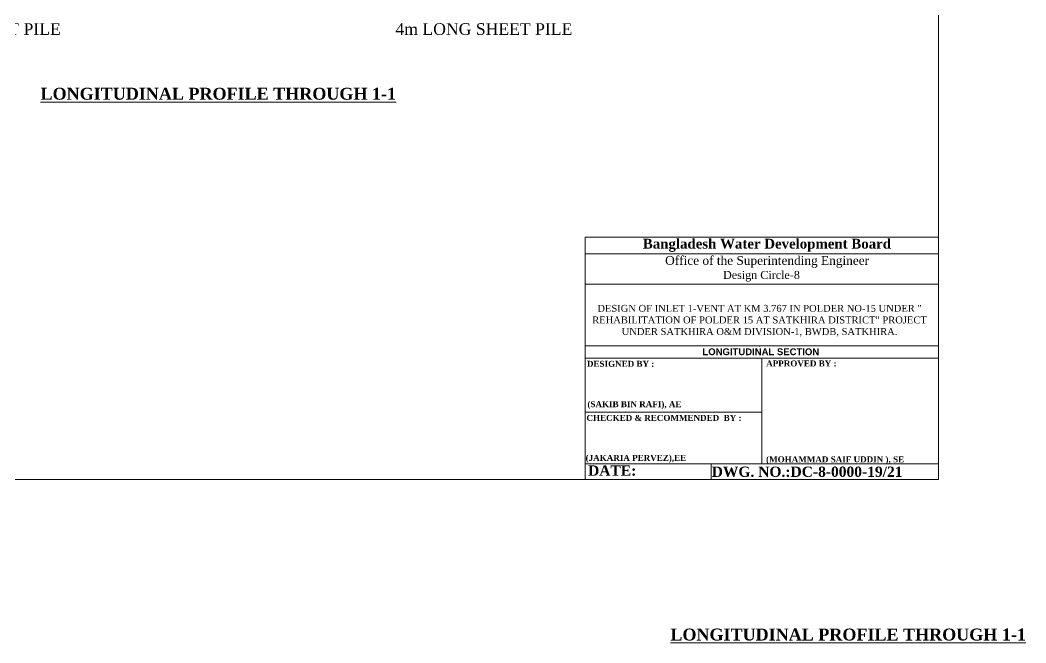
# Model space of a CAD drawing. Header units: inches. Extents: x -1277702 to 350617, y -622745 to 1282697.
# Drawn here: x -984043 to -928070, y 891408 to 926100 of the extents above; entities that cross this region are included whole.
import ezdxf

# ---------------------------------------------------------------- set-up
doc = ezdxf.new("R2010")
doc.units = ezdxf.units.IN
doc.header["$LTSCALE"] = 600
doc.header["$MEASUREMENT"] = 0
doc.layers.add('LINE', color=7, linetype='Continuous', lineweight=20)
doc.layers.add('TEXT', color=7, linetype='Continuous')
doc.styles.add('t250', font='times.ttf', dxfattribs={"height": 250})

msp = doc.modelspace()

# ---------------------------------------------------------------- linework, layer by layer
at = {"layer": 'LINE'}
for p, q in [((-952603.66598, 914017.09268), (-932942.50756, 914017.09268)), ((-952603.66598, 914017.09268), (-952603.66598, 907116.52382)), ((-952603.66598, 913084.91046), (-932942.50756, 913084.91046)), ((-952603.66598, 911382.28169), (-932942.50756, 911382.28169)), ((-952603.66598, 907948.15704), (-932942.50756, 907948.15704)), ((-952603.66598, 907272.84355), (-932942.50756, 907272.84355)), ((-952603.66598, 900518.43858), (-952603.66598, 907116.52382)), ((-942773.08677, 907272.84355), (-942773.08677, 901390.9373)), ((-952603.66598, 904261.33616), (-942773.08677, 904261.33616)), ((-952603.66598, 901390.9373), (-932942.50756, 901390.9373)), ((-948914.71406, 901390.9373), (-932942.50756, 901390.9373)), ((-948914.71406, 901390.9373), (-932942.50756, 901390.9373)), ((-948914.71406, 901390.9373), (-932942.50756, 901390.9373))]:
    msp.add_line(p, q, dxfattribs=at)
at = {"layer": 'LINE', "color": 7, "lineweight": 9}
for p, q in [((-945576.63721, 901390.9373), (-945576.63721, 900518.43858)), ((-932942.50756, 900518.43858), (-951949.43116, 900518.43858)), ((-936998.56667, 900518.43858), (-935669.31755, 900518.43858))]:
    msp.add_line(p, q, dxfattribs=at)
at = {"layer": 'LINE'}
msp.add_lwpolyline([(-932942.50756, 900518.43858), (-1012672.96903, 900518.43858), (-1012672.96903, 956899.26491), (-932942.50756, 956899.26491)], close=True, dxfattribs=at)

# ---------------------------------------------------------------- texts
at = {"layer": 'LINE', "color": 7, "lineweight": 9}
for s, insert, char_height, width, attachment_point in [('{\\fTimes New Roman|b1|i0|c0|p18;Bangladesh Water Development Board}', (-949388.03261, 913919.84659), 547.7563236, 19675.2291598, 1), ('{\\fTimes New Roman|b0|i0|c0|p18;Office of the Superintending Engineer}', (-948146.5224, 912956.66382), 490.189347, 17607.442043, 1), ('{\\fTimes New Roman|b0|i0|c0|p18;Design Circle-8}', (-944926.30263, 912128.42377), 445.6266791, 16006.7654936, 1), ('{\\fTimes New Roman Greek|b0|i0|c0|p18;\\C256;DESIGN OF INLET 1-VENT AT KM 3.767 IN POLDER NO-15 UNDER " REHABILITATION OF POLDER 15 AT SATKHIRA DISTRICT" PROJECT UNDER SATKHIRA O&M DIVISION-1, BWDB, SATKHIRA.\\P\\A1;\\fArial|b0|i0|c0|p34;.}', (-942893.1025, 907912.63157), 387.33552, 19548.6751404, 8), ('{\\fArial|b1|i0|c0|p34;\\C0;LONGITUDINAL SECTION}', (-942821.12562, 907429.85581), 378.9163875, 19154.0239116, 8)]:
    msp.add_mtext(s, dxfattribs=dict(at, insert=insert, char_height=char_height, width=width, attachment_point=attachment_point))
at = {"layer": 'LINE', "color": 7, "lineweight": 9, "attachment_point": 1}
for s, insert, char_height in [('{\\fTimes New Roman|b1|i0|c0|p18;DESIGNED BY :}', (-952498.22638, 907120.23225), 333.4621408), ('{\\fTimes New Roman|b1|i0|c0|p18;APPROVED BY :}', (-942523.87554, 907141.8158), 333.4621408), ('{\\fTimes New Roman|b1|i0|c0|p18;\\C0;(SAKIB BIN RAFI), AE}', (-952471.51934, 904872.11527), 333.4621408), ('{\\fTimes New Roman|b1|i0|c0|p18;CHECKED & RECOMMENDED  BY :}', (-952525.63651, 904106.62834), 333.4621408), ('{\\fTimes New Roman|b1|i0|c0|p18;\\C0;(JAKARIA PERVEZ),EE }', (-952571.98373, 901880.82554), 333.4621408), ('{\\fTimes New Roman|b1|i0|c0|p18;\\C0;(MOHAMMAD SAIF UDDIN ), SE}', (-942527.97162, 901799.19728), 333.4621408), ('{\\fTimes New Roman|b1|i0|c0|p18;DATE:}', (-952434.74183, 901293.61997), 571.3628477), (' {\\fTimes New Roman|b1|i0|c0|p18;DWG. NO.:DC-8-0000-19/21}', (-945767.63005, 901228.85972), 571.3628477)]:
    msp.add_mtext(s, dxfattribs=dict(at, insert=insert, char_height=char_height))
at = {"layer": 'TEXT', "color": 7, "lineweight": 20, "char_height": 650, "width": 20160.3362181, "attachment_point": 3, "style": 't250'}
for insert in [(-981780.04157, 925926.64193), (-953310.14861, 925926.64193)]:
    msp.add_mtext('{\\fTimes New Roman|b0|i0|c0|p18;4\\fTimes New Roman|b0|i0|c238|p18;m LONG SHEET PILE }', dxfattribs=dict(at, insert=insert))
at = {"layer": 'TEXT', "lineweight": 20, "char_height": 665, "width": 32039.942486, "attachment_point": 1, "style": 't250'}
for insert in [(-982905.16072, 922331.04209), (-947853.90778, 892206.02536)]:
    msp.add_mtext('{\\fTimes New Roman CE|b1|i0|c0|p18;\\LLONGITUDINAL PROFILE THROUGH 1-1}', dxfattribs=dict(at, insert=insert))

doc.saveas('drawing.dxf')
